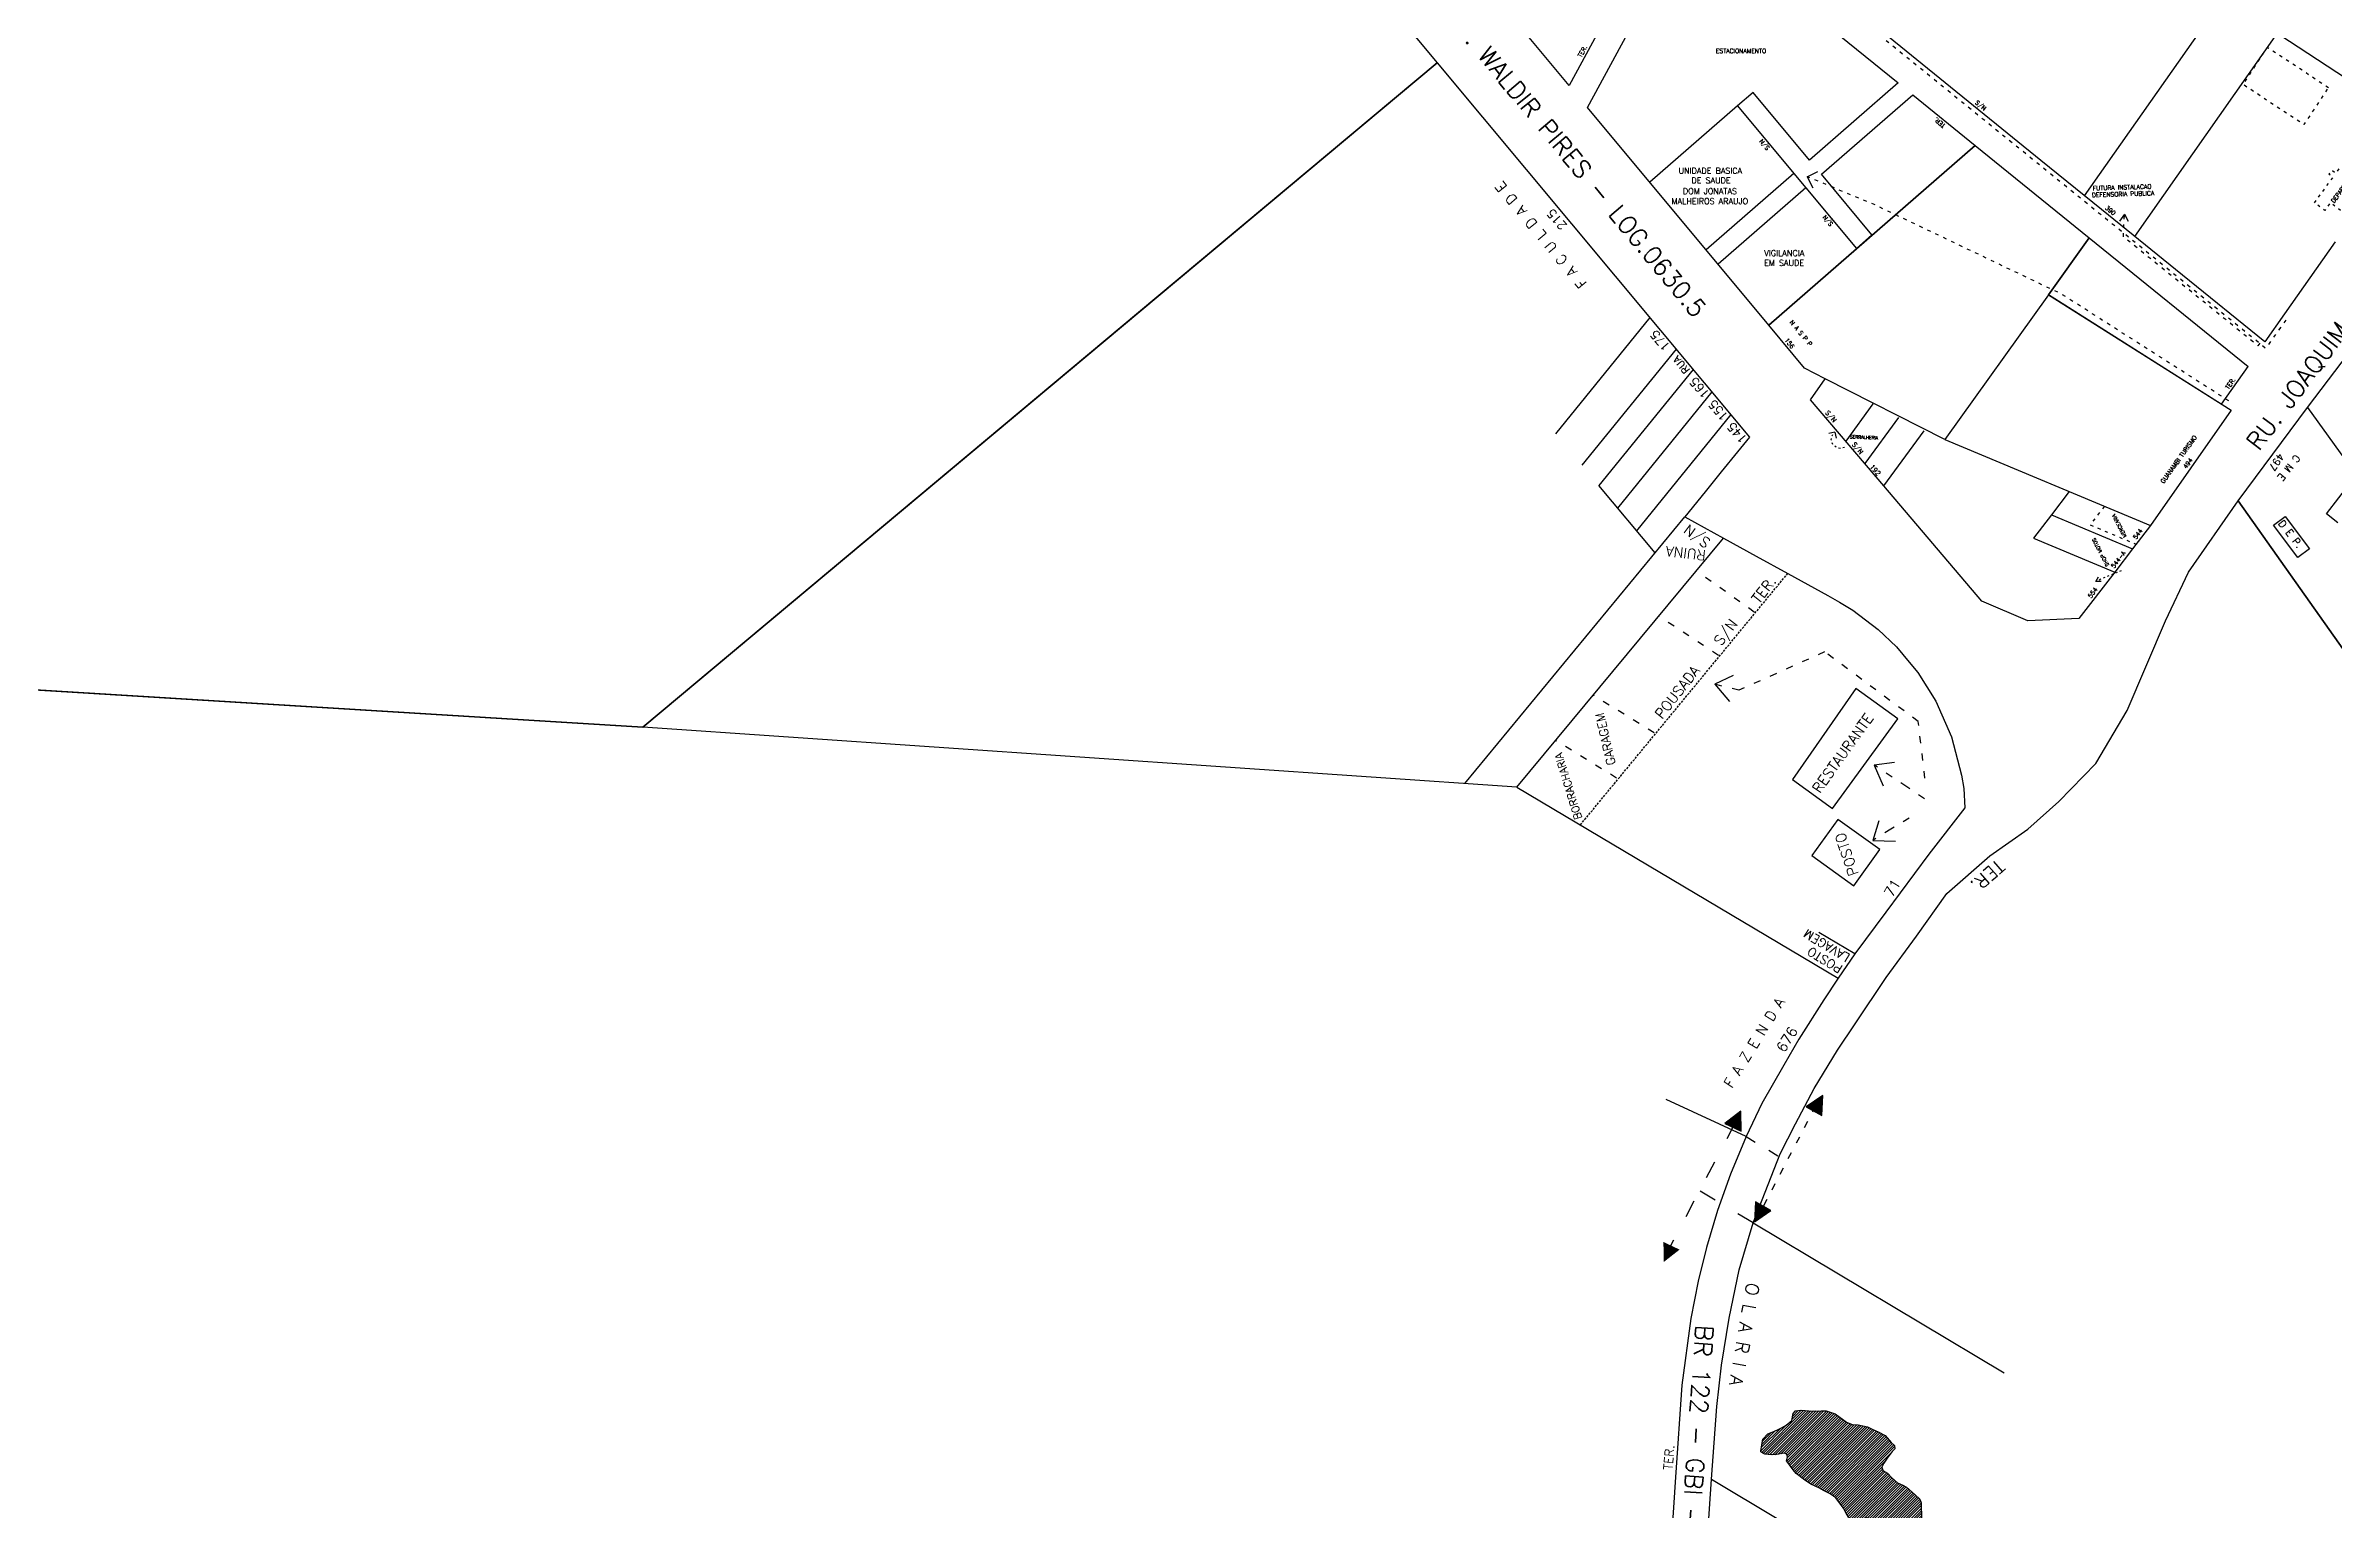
# Model space of a CAD drawing. Extents: x 714896 to 749292, y 8417558 to 8447149.
# Drawn here: x 738895 to 739674, y 8424592 to 8425091 of the extents above; entities that cross this region are included whole.
import ezdxf

# ---------------------------------------------------------------- set-up
doc = ezdxf.new("R2010")
doc.units = 0
doc.header["$MEASUREMENT"] = 0
doc.linetypes.add('ACAD_ISO03W100', pattern=[30, 12, -18])
doc.linetypes.add('DASHED', pattern=[0.75, 0.5, -0.25])
for name, color, linetype in [('LOTE', 7, 'CONTINUOUS'), ('NUM-PORTA', 7, 'CONTINUOUS'), ('QUADRA', 6, 'CONTINUOUS'), ('REFERENCIA', 7, 'CONTINUOUS'), ('TEXTO', 7, 'CONTINUOUS'), ('TEXTODERUA', 3, 'CONTINUOUS')]:
    doc.layers.add(name, color=color, linetype=linetype)
doc.styles.add('ROMANS', font='ROMANS.SHX', dxfattribs={"height": 1.5})

msp = doc.modelspace()

# ---------------------------------------------------------------- hatches: boundary and pattern name
at = {"layer": 'LOTE'}
for points in [[(739499.78, 8424733.04), (739494.14, 8424729.22), (739499.45, 8424726.23)], [(739471.82, 8424727.69), (739466.46, 8424723.49), (739471.97, 8424720.88)], [(739476.47, 8424690.09), (739482.11, 8424693.9), (739476.8, 8424696.89)], [(739445.64, 8424676.4), (739451, 8424680.6), (739445.49, 8424683.21)]]:
    msp.add_hatch(color=7, dxfattribs=at).paths.add_polyline_path(points)
at = {"layer": 'REFERENCIA', "linetype": 'CONTINUOUS'}
h = msp.add_hatch(dxfattribs=at)
h.set_pattern_fill('ANSI31', color=4, scale=5, style=0)
h.set_pattern_definition([(45, (0, 0), (-0.44194173824, 0.44194173824), [])])
h.paths.add_polyline_path([(739520.76, 8424605), (739520.22, 8424605.48), (739519.92, 8424606.47), (739520.56, 8424607.86), (739521.64, 8424609.64), (739523.45, 8424611.85), (739524.28, 8424612.74), (739524.2, 8424613.91), (739523.1, 8424614.97), (739520.96, 8424617.27), (739518.57, 8424618.52), (739516.78, 8424619.38), (739514.97, 8424620.23), (739511.84, 8424620.9), (739509.74, 8424621.03), (739507.82, 8424621.88), (739506.46, 8424622.82), (739504.04, 8424624.63), (739500.88, 8424625.66), (739499.23, 8424625.7), (739496.27, 8424625.64), (739492.4, 8424625.88), (739490.44, 8424625.72), (739489.63, 8424624.84), (739489.21, 8424622.39), (739487.34, 8424620.81), (739485.72, 8424619.96), (739483.95, 8424619.05), (739481.04, 8424617.88), (739479.39, 8424616.04), (739478.72, 8424612.04), (739478.65, 8424611.8), (739479.32, 8424611.27), (739480.08, 8424610.98), (739482.28, 8424610.76), (739484.03, 8424610.78), (739486.6, 8424611.26), (739487.48, 8424610.94), (739487.74, 8424609.96), (739487.44, 8424608.63), (739488.41, 8424607.27), (739489.72, 8424605.67), (739490.65, 8424604.34), (739493.55, 8424602.2), (739495.71, 8424600.7), (739498.4, 8424599.45), (739500.2, 8424598.46), (739502.33, 8424597.48), (739504.16, 8424596.07), (739506.83, 8424592.58), (739507.66, 8424591), (739508.48, 8424589.35), (739510.01, 8424588.34), (739511.07, 8424588.31), (739512, 8424588.49), (739514.6, 8424589.24), (739516.4, 8424588.94), (739518.17, 8424587.62), (739519.87, 8424585.4), (739520.01, 8424583.43), (739519.84, 8424580.94), (739519.47, 8424579.46), (739520.25, 8424577.94), (739521.76, 8424577.24), (739524.4, 8424577.08), (739525.56, 8424577.27), (739526.62, 8424578.01), (739528.09, 8424578.66), (739529.58, 8424579.18), (739532.03, 8424578.68), (739533.45, 8424579.34), (739534.16, 8424581.21), (739534.16, 8424582.78), (739533.96, 8424585.88), (739533.48, 8424587.88), (739533.32, 8424592.76), (739533.26, 8424594.42), (739532.83, 8424595.66), (739531.21, 8424597.06), (739528.32, 8424599.75), (739526.97, 8424600.36), (739525.21, 8424601.19), (739523.2, 8424603.05), (739521.85, 8424604.49)])

# ---------------------------------------------------------------- linework, layer by layer
at = {"layer": 'LOTE', "color": 7, "linetype": 'CONTINUOUS'}
msp.add_line((739628.15, 8425112.2, 510), (739684.38, 8425075.24, 510), dxfattribs=at)
at = {"layer": 'LOTE', "color": 7}
for p, q in [((739671.27, 8424931.11), (739679.72, 8424942.01)), ((739377.88, 8424839.32), (739452.77, 8424930.11)), ((739653.25, 8424927.3), (739657.19, 8424930.25)), ((739661.52, 8424916.26), (739653.25, 8424927.3)), ((739657.19, 8424930.25), (739665.46, 8424919.22)), ((739675.17, 8424928.1), (739671.27, 8424931.11)), ((739395.63, 8424838.1), (739465.92, 8424922.88)), ((739665.46, 8424919.22), (739661.52, 8424916.26)), ((739395.63, 8424838.1), (739505.05, 8424773.05)), ((739510.68, 8424781.32), (739498.46, 8424788.61)), ((739473.66, 8424719.11), (739446.44, 8424731.72)), ((739476.01, 8424689.69, 515.61), (739561.54, 8424638.61, 515.61)), ((739461.88, 8424602.42, 509.07), (739547.29, 8424551.4, 509.07))]:
    msp.add_line(p, q, dxfattribs=at)
at = {"layer": 'LOTE', "color": 7, "linetype": 'DASHED', "ltscale": 1.5}
msp.add_line((739417.24, 8424825.26), (739487.82, 8424910.82), dxfattribs=at)
at = {"layer": 'LOTE', "color": 7, "linetype": 'ACAD_ISO03W100', "ltscale": 0.5}
for p, q in [((739469.86, 8424723.62, 515.61), (739446.56, 8424679.27, 515.61)), ((739476.01, 8424689.69, 515.61), (739457.75, 8424700.72, 515.61))]:
    msp.add_line(p, q, dxfattribs=at)
at = {"layer": 'LOTE', "color": 7, "linetype": 'ACAD_ISO03W100', "ltscale": 0.1, "flags": 128}
for points, elevation in [([(739657.43, 8424997.13), (739650.59, 8424987.49), (739597.17, 8425030.79), (739454.36, 8425146.54), (739404.89, 8425171.66)], 1026.3), ([(739638.04, 8424969.57), (739581.07, 8425005.97), (739517.62, 8425036.3), (739494.49, 8425045.95)], 1021.55), ([(739638.04, 8424969.57), (739581.07, 8425005.97), (739517.62, 8425036.3), (739494.49, 8425045.95)], 1021.55)]:
    msp.add_lwpolyline(points, dxfattribs=dict(at, elevation=elevation))
at = {"layer": 'LOTE', "color": 7, "linetype": 'CONTINUOUS', "flags": 128}
for points in [[(739588.92, 8425039.41), (739636.25, 8425106.87)], [(739606.01, 8425025.56), (739654.6, 8425094.81)], [(739592.73, 8424908.12), (739593.7, 8424909.71)], [(739594.6, 8424908.11), (739592.73, 8424908.12)]]:
    msp.add_lwpolyline(points, dxfattribs=at)
at = {"layer": 'LOTE', "color": 7, "linetype": 'CONTINUOUS'}
for points in [[(739470.75, 8425070.08), (739440.87, 8425044.08)], [(739489.95, 8425047.02), (739460.07, 8425021.03)], [(739494, 8425042.15), (739464.12, 8425016.16)]]:
    msp.add_lwpolyline(points, dxfattribs=at)
at = {"layer": 'LOTE', "color": 7, "linetype": 'CONTINUOUS', "elevation": 1021.55, "flags": 128}
for points in [[(739494.49, 8425045.95), (739498.05, 8425047.71)], [(739494.49, 8425045.95), (739498.05, 8425047.71)], [(739494.49, 8425045.95), (739496.38, 8425042.12)], [(739494.49, 8425045.95), (739496.38, 8425042.12)]]:
    msp.add_lwpolyline(points, dxfattribs=at)
at = {"layer": 'LOTE', "color": 3, "linetype": 'CONTINUOUS', "flags": 128}
for points in [[(739602.51, 8425033.24), (739600.79, 8425030.85)], [(739602.51, 8425033.24), (739603.73, 8425030.78)]]:
    msp.add_lwpolyline(points, dxfattribs=at)
at = {"layer": 'LOTE', "color": 3, "linetype": 'ACAD_ISO03W100', "ltscale": 0.1, "flags": 128}
msp.add_lwpolyline([(739648.54, 8424989.26), (739647.88, 8424988.4), (739602.11, 8425025.5), (739602.51, 8425033.24)], dxfattribs=at)
at = {"layer": 'LOTE', "color": 7}
for points in [[(739576.57, 8425005.68), (739541.27, 8424956.49)], [(739440.86, 8424997.99), (739408.77, 8424958.41)], [(739449.83, 8424987.24), (739417.74, 8424947.66)], [(739455.6, 8424980.33), (739423.51, 8424940.75)], [(739462.01, 8424972.65), (739429.91, 8424933.07)], [(739468.41, 8424964.98), (739436.32, 8424925.4)], [(739664.81, 8424967.3), (739680.94, 8424944.94)], [(739442.64, 8424917.82), (739423.51, 8424940.75)], [(739469.3, 8424876.11), (739462.96, 8424873.12), (739467.98, 8424867.28)], [(739395.63, 8424838.1), (739097.97, 8424858.46)], [(739524.2, 8424846.5), (739517.25, 8424845.57), (739520.28, 8424838.48)], [(739518.89, 8424826.66), (739516.81, 8424819.96), (739524.52, 8424819.73)]]:
    msp.add_lwpolyline(points, dxfattribs=at)
at = {"layer": 'LOTE', "color": 7, "flags": 128}
for points, elevation in [([(739541.27, 8424956.49), (739500.61, 8424977.09)], 1021.55), ([(739516.84, 8424968.57), (739507.56, 8424955.91)], 1021.55), ([(739525.55, 8424964), (739514.04, 8424948.29)], 1021.55), ([(739520.52, 8424940.67), (739534.26, 8424959.43)], 1021.55), ([(739541.27, 8424956.49), (739611.33, 8424927.18)], 1533.1), ([(739583.65, 8424938.76), (739577.59, 8424930.81)], 1021.55), ([(739577.59, 8424930.81), (739571.52, 8424922.86)], 1021.55)]:
    msp.add_lwpolyline(points, dxfattribs=dict(at, elevation=elevation))
for points in [[(739503.92, 8424958.99), (739501.83, 8424958.46)], [(739503.92, 8424958.99), (739504.28, 8424956.89)]]:
    msp.add_lwpolyline(points, dxfattribs=at)
at = {"layer": 'LOTE', "linetype": 'ACAD_ISO03W100', "ltscale": 0.05, "flags": 128}
msp.add_lwpolyline([(739507.2, 8424953.76), (739505.98, 8424953.41), (739504.57, 8424953.64), (739503.44, 8424954.44), (739502.87, 8424955.39), (739502.67, 8424956.36), (739502.83, 8424957.51), (739503.02, 8424957.94), (739503.92, 8424958.99)], dxfattribs=at)
at = {"layer": 'LOTE', "color": 7, "linetype": 'ACAD_ISO03W100', "ltscale": 0.09, "elevation": 1021.55, "flags": 128}
msp.add_lwpolyline([(739595.65, 8424933.74), (739590.79, 8424927.38)], dxfattribs=at)
at = {"layer": 'LOTE', "color": 7}
for points, elevation in [([(739577.59, 8424930.81), (739605.26, 8424919.23)], 1021.55), ([(739571.52, 8424922.86), (739599.17, 8424911.3)], 1021.55), ([(739519.15, 8424816.81), (739504.87, 8424827.08), (739496.02, 8424814.76), (739510.29, 8424804.49), (739519.15, 8424816.81)], 516.35)]:
    msp.add_lwpolyline(points, dxfattribs=dict(at, elevation=elevation))
at = {"layer": 'LOTE', "color": 7, "linetype": 'ACAD_ISO03W100', "ltscale": 0.09, "elevation": 1021.55}
msp.add_lwpolyline([(739590.79, 8424927.38), (739606.48, 8424920.82)], dxfattribs=at)
at = {"layer": 'LOTE', "color": 7, "linetype": 'ACAD_ISO03W100', "ltscale": 0.2}
for points in [[(739476.41, 8424897.69), (739456.68, 8424911.73)], [(739464.2, 8424882.96), (739443.91, 8424896.34)], [(739534.57, 8424841.16), (739532.26, 8424860.44), (739500.39, 8424884.16), (739471.2, 8424871.06), (739462.96, 8424873.12)], [(739442.31, 8424856.56), (739421.57, 8424869.39)], [(739429.56, 8424841.18), (739408.81, 8424853.99)], [(739534.4, 8424834.14), (739528.36, 8424838.22), (739517.25, 8424845.57)], [(739529.21, 8424827.52), (739522.96, 8424823.75), (739516.81, 8424819.96)], [(739479.7, 8424695.64), (739496.62, 8424728.06)]]:
    msp.add_lwpolyline(points, dxfattribs=at)
at = {"layer": 'LOTE', "color": 7, "linetype": 'ACAD_ISO03W100', "ltscale": 0.05, "flags": 128}
msp.add_lwpolyline([(739601.34, 8424911.78), (739592.73, 8424908.12)], dxfattribs=at)
at = {"layer": 'LOTE', "color": 7}
for points, elevation in [([(739511.04, 8424871.72), (739489.47, 8424840.73), (739503.09, 8424830.84), (739525.31, 8424861.35)], 510.17), ([(739466.46, 8424723.49), (739471.97, 8424720.88), (739471.82, 8424727.69), (739466.46, 8424723.49)], 515.61)]:
    msp.add_lwpolyline(points, close=True, dxfattribs=dict(at, elevation=elevation))
for points in [[(739494.14, 8424729.22), (739499.45, 8424726.23), (739499.78, 8424733.04), (739494.14, 8424729.22)], [(739482.11, 8424693.9), (739476.8, 8424696.89), (739476.47, 8424690.09), (739482.11, 8424693.9)]]:
    msp.add_lwpolyline(points, close=True, dxfattribs=at)
at = {"layer": 'LOTE', "color": 7, "linetype": 'ACAD_ISO03W100', "ltscale": 0.3}
msp.add_lwpolyline([(739473.66, 8424719.11), (739487.55, 8424710.69)], dxfattribs=at)
at = {"layer": 'QUADRA', "color": 6}
msp.add_lwpolyline([(738885.8, 8425390.01), (738977, 8425356.89), (739040.48, 8425333.83), (739076.99, 8425364.22), (739111.4, 8425392.88), (739137.59, 8425361.49), (739176.03, 8425315.42), (739233.94, 8425246.01), (739242.09, 8425236.24), (739119.14, 8425133.86), (739126.82, 8425124.64), (739203.67, 8425188.63), (739235.7, 8425150.24), (739243.39, 8425156.64), (739211.36, 8425195.03), (739249.78, 8425227.03), (739249.78, 8425227.03), (739336.44, 8425123.15), (739368.47, 8425084.76), (739273.05, 8425004.93), (739097.97, 8424858.46), (738257.22, 8424910.13)], dxfattribs=at)
at = {"layer": 'QUADRA', "linetype": 'CONTINUOUS', "flags": 128}
msp.add_lwpolyline([(739674.21, 8425023.76), (739656.98, 8424999.21), (739650.29, 8424989.67), (739622.25, 8425012.4), (739594.68, 8425034.74), (739574.02, 8425051.48), (739541.41, 8425077.92), (739520.3, 8425095.03), (739502.34, 8425109.59), (739479.19, 8425128.35), (739459.99, 8425143.91), (739471.33, 8425164.8), (739484.08, 8425188.3), (739491.44, 8425202.03), (739502.35, 8425224.77), (739541.6, 8425198.99), (739575.02, 8425177.02), (739600.09, 8425160.55), (739612.63, 8425152.31), (739633.52, 8425138.58), (739641.88, 8425133.09), (739658.59, 8425122.1), (739670.75, 8425119.38), (739683.42, 8425116.55)], dxfattribs=at)
at = {"layer": 'QUADRA', "linetype": 'CONTINUOUS'}
msp.add_lwpolyline([(739443.05, 8425131.67), (739413.45, 8425077.01), (739413.45, 8425077.01), (739353.29, 8425149.26)], dxfattribs=at)
for points in [[(739481.38, 8424995.43), (739419.65, 8425069.56), (739455.07, 8425134.84), (739525.38, 8425077.85), (739495.23, 8425051.62), (739476.03, 8425074.67), (739470.75, 8425070.08), (739489.95, 8425047.02), (739494, 8425042.15), (739511.2, 8425021.5), (739516.48, 8425026.1), (739499.29, 8425046.75), (739530.38, 8425073.8), (739551.65, 8425056.56), (739481.38, 8424995.43)], [(739644.45, 8424981.35), (739635.45, 8424968.53), (739576.57, 8425005.68), (739590.49, 8425025.08), (739644.56, 8424981.26)]]:
    msp.add_lwpolyline(points, close=True, dxfattribs=at)
at = {"layer": 'QUADRA', "color": 6, "linetype": 'CONTINUOUS'}
for points in [[(738770.23, 8424878.6), (739097.97, 8424858.46), (739368.47, 8425084.76), (739474.82, 8424957.3), (739470.71, 8424952.22), (739465.17, 8424945.4), (739459.66, 8424938.6), (739452.77, 8424930.11), (739465.92, 8424922.88), (739477.07, 8424916.74), (739487.82, 8424910.82), (739492.41, 8424908.3), (739501.45, 8424903.32), (739505.45, 8424901.12), (739509.95, 8424898.37), (739518.67, 8424891.81), (739524.9, 8424885.9), (739529.22, 8424880.69), (739532.17, 8424877.15), (739538.29, 8424867.33), (739543.56, 8424855.26), (739546.97, 8424842.21), (739547.75, 8424837.58), (739548.16, 8424831), (739535.88, 8424815.22), (739521.24, 8424795.53), (739510.68, 8424781.32), (739505.05, 8424773.05), (739500.15, 8424765.61), (739491.64, 8424752.22), (739486.48, 8424743.39), (739479.05, 8424730.39), (739473.66, 8424719.11), (739468.36, 8424706.25), (739463.94, 8424693.97), (739460.17, 8424681.31), (739457.33, 8424669.88), (739454.88, 8424657.13), (739451.82, 8424634.41), (739449.6, 8424603.07), (739445.22, 8424535.87)], [(739882.48, 8424594.42), (739641.21, 8424935.56), (739641.21, 8424935.55), (739664.81, 8424967.3), (739714.59, 8425032.83)]]:
    msp.add_lwpolyline(points, dxfattribs=at)
at = {"layer": 'QUADRA', "linetype": 'CONTINUOUS', "elevation": 1021.55}
msp.add_lwpolyline([(739638.84, 8424966.39), (739611.33, 8424927.18), (739605.26, 8424919.23), (739599.17, 8424911.3), (739586.98, 8424895.45), (739569.59, 8424894.69), (739553.95, 8424901.37), (739520.52, 8424940.67), (739495.6, 8424969.96), (739500.61, 8424977.09), (739493.57, 8424980.79), (739481.38, 8424995.43), (739551.65, 8425056.56), (739590.49, 8425025.08), (739576.57, 8425005.68), (739638.84, 8424966.39)], close=True, dxfattribs=at)
at = {"layer": 'QUADRA', "color": 6, "linetype": 'CONTINUOUS', "elevation": 516.65}
msp.add_lwpolyline([(739451.58, 8424449.11), (739461.88, 8424602.42), (739463.72, 8424627.16), (739465.25, 8424641.3), (739467.89, 8424657.26), (739471.32, 8424673.69), (739476.01, 8424689.69), (739485.27, 8424713.21), (739490.42, 8424723.43), (739496.79, 8424735.45), (739504.82, 8424748.57), (739510.74, 8424757.53), (739521.34, 8424773.31), (739531.67, 8424787.33), (739541.98, 8424801.88), (739556.68, 8424814.65), (739569.59, 8424823.79), (739580.18, 8424833.16), (739592.78, 8424846.17), (739603.44, 8424864.22), (739616.5, 8424894.67), (739624.33, 8424911.32), (739641.21, 8424935.56), (739882.48, 8424594.42)], dxfattribs=at)
at = {"layer": 'REFERENCIA', "linetype": 'ACAD_ISO03W100', "ltscale": 0.09, "elevation": 510, "flags": 128}
msp.add_lwpolyline([(739671.97, 8425076.22), (739651.1, 8425089.99), (739642.84, 8425077.46), (739663.71, 8425063.7), (739671.97, 8425076.22)], dxfattribs=at)
at = {"layer": 'REFERENCIA', "linetype": 'ACAD_ISO03W100', "ltscale": 0.08, "elevation": 510, "flags": 128}
msp.add_lwpolyline([(739679.98, 8425031.62), (739672.56, 8425037.06), (739670.67, 8425034.48), (739667.15, 8425037.06), (739673.52, 8425045.74), (739672.1, 8425046.78), (739673.11, 8425048.15), (739674.53, 8425047.11), (739676.37, 8425049.62)], dxfattribs=at)
at = {"layer": 'REFERENCIA', "color": 7, "linetype": 'CONTINUOUS', "extrusion": (0.001371, -0.000958978, 0.999999), "elevation": -6560.71}
msp.add_lwpolyline([(739477.33, 8424609.62), (739478, 8424613.62), (739479.65, 8424615.46), (739482.56, 8424616.63), (739484.33, 8424617.54), (739485.95, 8424618.39), (739487.82, 8424619.97), (739488.24, 8424622.42), (739489.05, 8424623.3), (739491.01, 8424623.46), (739494.88, 8424623.22), (739497.84, 8424623.28), (739499.49, 8424623.24), (739502.65, 8424622.21), (739505.07, 8424620.4), (739506.43, 8424619.46), (739508.35, 8424618.61), (739510.45, 8424618.48), (739513.58, 8424617.81), (739515.39, 8424616.96), (739517.18, 8424616.1), (739519.57, 8424614.85), (739521.71, 8424612.55), (739522.81, 8424611.49), (739522.89, 8424610.32), (739522.06, 8424609.43), (739520.25, 8424607.22), (739519.17, 8424605.44), (739518.53, 8424604.05), (739518.83, 8424603.06), (739519.37, 8424602.58), (739520.46, 8424602.07), (739521.81, 8424600.63), (739523.82, 8424598.77), (739525.58, 8424597.94), (739526.93, 8424597.33), (739529.82, 8424594.64), (739531.44, 8424593.24), (739531.87, 8424592), (739531.93, 8424590.34), (739532.09, 8424585.46), (739532.57, 8424583.46), (739532.77, 8424580.36), (739532.77, 8424578.79), (739532.06, 8424576.92), (739530.64, 8424576.26), (739528.19, 8424576.76), (739526.7, 8424576.24), (739525.23, 8424575.59), (739524.17, 8424574.85), (739523.01, 8424574.66), (739520.37, 8424574.82), (739518.86, 8424575.52), (739518.08, 8424577.04), (739518.45, 8424578.52), (739518.62, 8424581.01), (739518.48, 8424582.98), (739516.78, 8424585.2), (739515.01, 8424586.52), (739513.21, 8424586.82), (739510.61, 8424586.07), (739509.68, 8424585.89), (739508.62, 8424585.92), (739507.09, 8424586.93), (739506.27, 8424588.58), (739505.44, 8424590.16), (739502.77, 8424593.65), (739500.94, 8424595.06), (739498.81, 8424596.04), (739497.01, 8424597.03), (739494.32, 8424598.28), (739492.16, 8424599.78), (739489.26, 8424601.92), (739488.33, 8424603.25), (739487.02, 8424604.85), (739486.05, 8424606.21), (739486.35, 8424607.54), (739486.09, 8424608.52), (739485.21, 8424608.84), (739482.64, 8424608.36), (739480.89, 8424608.34), (739478.69, 8424608.56), (739477.93, 8424608.85), (739477.26, 8424609.38), (739477.33, 8424609.62)], close=True, dxfattribs=at)

# ---------------------------------------------------------------- texts
at = {"layer": 'NUM-PORTA', "color": 7, "style": 'ROMANS'}
for s, height, rotation, p in [('S/N', 1.49, 321.35408, (739551.5, 8425070.92, 516.3)), ('S/N', 1.5, 130.54297, (739481.81, 8425055.79, -1021.55)), ('390', 1.49, 321.35408, (739595.73, 8425035.07, 516.3)), ('215', 3, 130.32677, (739412.82, 8425029.41)), ('S/N', 1.5, 130.54297, (739503.39, 8425029.87, -1021.55)), ('175', 3, 130.32677, (739447.99, 8424988.17)), ('156', 1.5, 308.40772, (739486.68, 8424990.25)), ('165', 3, 130.32677, (739461.41, 8424972.09)), ('155', 3, 130.32677, (739467.81, 8424964.41)), ('S/N', 1.632, 311.09193, (739500.47, 8424965.51)), ('145', 3, 130.32677, (739474.22, 8424956.74)), ('SERRALHERIA', 1.1, 357.55315, (739508.99, 8424956.86)), ('S/N', 1.632, 311.09193, (739509.56, 8424954.66)), ('494', 1.5, 53.98026, (739623.57, 8424946.35, 1023.1)), ('497', 2.462, 235.33546, (739655.05, 8424952.08)), ('192', 1.632, 311.09193, (739515.65, 8424947.09)), ('S/N', 3.5, 143.28555, (739461.85, 8424922.05)), ('544', 1.5, 53.98026, (739606.51, 8424922.3, 1023.1)), ('544-A', 1.5, 52.36223, (739598.97, 8424912.48, 1023.1)), ('554', 1.5, 53.98026, (739591.15, 8424902.29, 1023.1)), ('S/N', 3.5, 53.28555, (739465.18, 8424885.96)), ('71', 3.5, 58.51076, (739523.36, 8424800.25)), ('676', 3.5, 58.51076, (739486.7, 8424747.44))]:
    msp.add_text(s, height=height, rotation=rotation, dxfattribs=at).set_placement(p)
at = {"layer": 'TEXTO', "style": 'ROMANS'}
for s, height, rotation, p in [('TER.', 1.5, 60.91582, (739417.55, 8425086.39, 0.09)), ('DEPARTAMENTO', 1.4, 53.05179, (739673.88, 8425036.9, 509.61)), ('N A S P P', 1.5, 309.54759, (739488.37, 8424996.3, 509.61)), ('GUANAMBI TURISMO', 1.5, 54.30953, (739615.9, 8424941.35, 1021.16)), ('C M E', 2.462, 231.37836, (739660.69, 8424951.55)), ('MERCEARIA', 1.2, 117.46481, (739603.28, 8424923.47, 1021.16)), ('D E P.', 2.462, 308.02582, (739654.72, 8424927.82)), ('RUINA', 3.5, 173.93547, (739460.09, 8424918.76)), ('SHOP MOTOS', 1.2, 117.46481, (739597.33, 8424913.67, 1021.16)), ('TER.', 3.5, 52.25019, (739478.06, 8424900.27)), ('POUSADA', 3.5, 51.91492, (739445.02, 8424860.97)), ('RESTAURANTE', 3.5, 54.51112, (739498.74, 8424835.71)), ('GARAGEM', 3, 103.00546, (739429.25, 8424845.9)), ('BORRACHARIA', 2.6, 107.15594, (739417.84, 8424827.51)), ('POSTO', 3.5, 108.62971, (739511.99, 8424808.56)), ('TER.', 4.5, 221.28185, (739559.14, 8424813.73)), ('LAVAGEM', 3, 148.92245, (739509.27, 8424780.93)), ('POSTO ', 3, 148.92245, (739506.82, 8424777.11)), ('F A Z E N D A', 3.5, 58.51076, (739468.8, 8424735.34)), ('O L A R I A', 4.5, 260.21831, (739473.89, 8424669.55)), ('TER.', 3, 85.04588, (739448.49, 8424605.48))]:
    msp.add_text(s, height=height, rotation=rotation, dxfattribs=at).set_placement(p)
at = {"layer": 'TEXTO', "color": 7, "style": 'ROMANS'}
msp.add_text('ESTACIONAMENTO', height=1.5, dxfattribs=at).set_placement((739463.34, 8425088.04, -1021.55))
for s, height, rotation, p in [('TER.', 1.5, 140.21666, (739541.67, 8425063.59, -1021.55)), ('F A C U L D A D E', 3.5, 129.58633, (739419.61, 8425009.71)), ('FUTURA INSTALACAO', 1.4895, 1.76766, (739591.74, 8425041.26, 516.3)), ('DEFENSORIA PUBLICA', 1.4895, 1.76766, (739591.45, 8425038.97, 516.3)), ('RUA', 2.5, 130.32677, (739454.63, 8424980.22)), ('TER.', 1.5, 53.98026, (739637.93, 8424973.37))]:
    msp.add_text(s, height=height, rotation=rotation, dxfattribs=at).set_placement(p)
at = {"layer": 'TEXTO', "style": 'ROMANS'}
for s, p in [('UNIDADE BASICA', (739450.63, 8425046.99, -508)), ('DE SAUDE', (739455.03, 8425043.7, -508)), ('MALHEIROS ARAUJO', (739448.28, 8425036.61, -508)), ('DOM JONATAS', (739452.12, 8425040.04, -508)), ('VIGILANCIA', (739479.83, 8425018.94, -508)), ('EM SAUDE', (739479.78, 8425015.58, -508))]:
    msp.add_text(s, height=2, dxfattribs=at).set_placement(p)
at = {"layer": 'TEXTODERUA', "style": 'ROMANS'}
for s, rotation, p in [('AV. GOV. WALDIR PIRES - LOG.0630.5', 309.5211, (739357.55, 8425116.69)), ('RU. JOAQUIM CHAVES - LOG. 0765.4', 53.09985, (739648.34, 8424952.26)), ('BR 122 - GBI - PINDAI - LOG. 0765.4', 266.06729, (739456.57, 8424655.12))]:
    msp.add_text(s, height=6, rotation=rotation, dxfattribs=at).set_placement(p)

doc.saveas('drawing.dxf')
